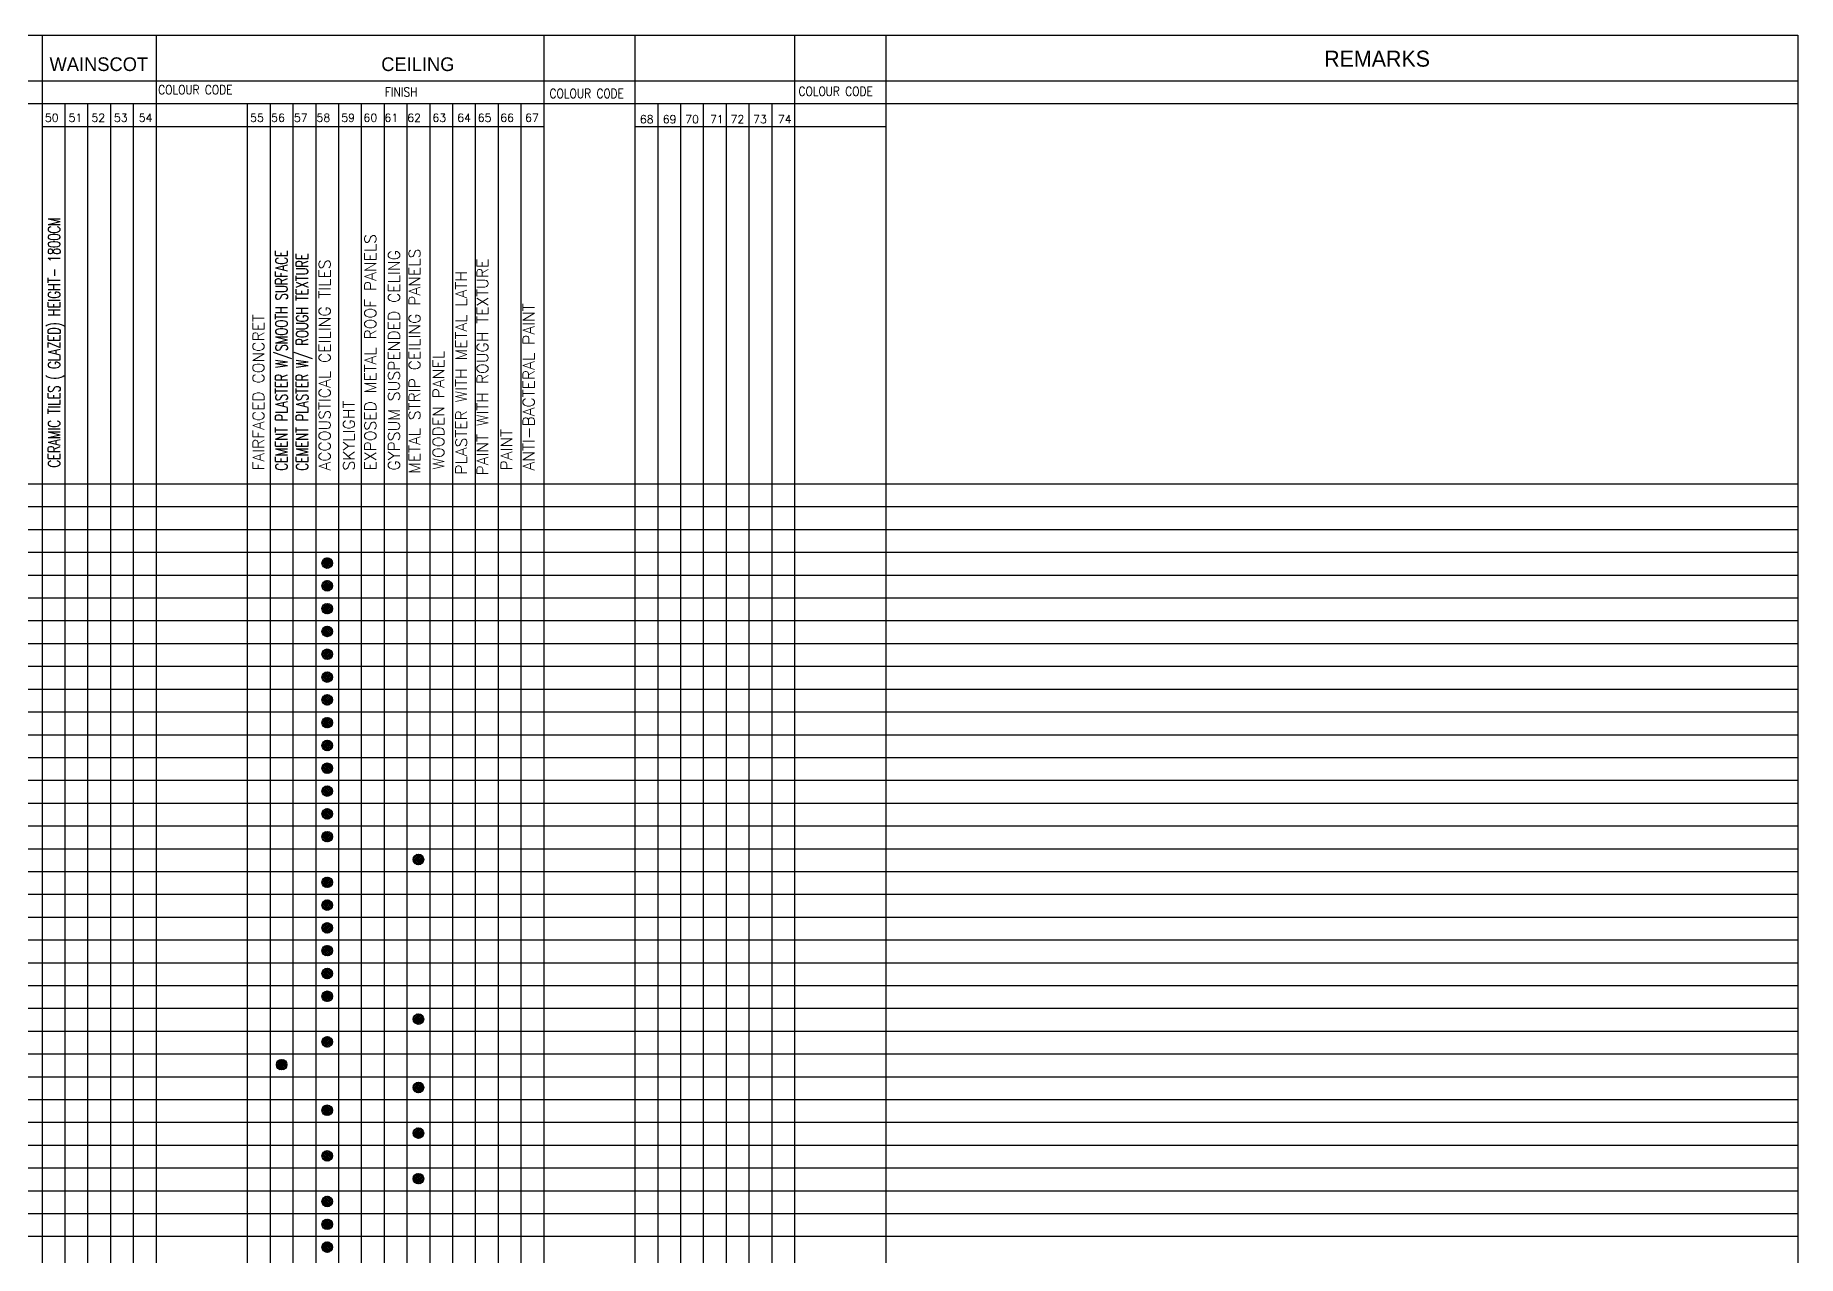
# Model space of a CAD drawing. Extents: x 290399 to 378179, y 5840 to 69216.
# Drawn here: x 334119 to 378179, y 36134 to 66645 of the extents above; entities that cross this region are included whole.
import ezdxf

# ---------------------------------------------------------------- set-up
doc = ezdxf.new("R2010")
doc.units = 0
doc.layers.get('0').update_dxf_attribs({"color": 4, "linetype": 'CONTINUOUS'})
doc.layers.add('TEXT', color=2, linetype='CONTINUOUS')
doc.styles.add('EBORD2', font='romand.shx')
doc.styles.add('STYLE1', font='andlso.ttf')

msp = doc.modelspace()

# ---------------------------------------------------------------- linework, layer by layer
at = {"color": 2}
for p, q in [((290399, 66645), (378179, 66645)), ((334289, 66645), (334289, 5840)), ((337139, 66645), (337139, 55430)), ((346829, 66645), (346829, 5840)), ((349109, 66645), (349109, 5840)), ((353099, 66645), (353099, 5840)), ((355379, 66645), (355379, 5840)), ((378179, 66645), (378179, 5840)), ((299519, 65505), (378179, 65505)), ((290399, 64935), (378179, 64935)), ((337139, 64935), (337139, 5840)), ((339419, 64935), (339419, 5840)), ((334289, 64365), (346829, 64365)), ((349109, 64365), (355379, 64365)), ((341286, 53451), (341418, 53583)), ((341407, 53318), (341286, 53440)), ((341450, 53322), (341290, 53482)), ((341292, 53411), (341458, 53577)), ((341301, 53512), (341356, 53567)), ((341483, 53335), (341303, 53515)), ((341306, 53379), (341489, 53562)), ((341510, 53355), (341322, 53542)), ((341327, 53354), (341514, 53541)), ((341530, 53380), (341348, 53562)), ((341354, 53335), (341534, 53515)), ((341545, 53412), (341379, 53577)), ((341387, 53322), (341547, 53481)), ((341550, 53452), (341420, 53583)), ((341430, 53318), (341550, 53439)), ((341534, 53515), (341482, 53566)), ((341425, 52748), (341286, 52887)), ((341287, 52899), (341399, 53011)), ((341288, 52854), (341444, 53010)), ((341463, 52756), (341294, 52925)), ((341300, 52820), (341478, 52998)), ((341494, 52772), (341309, 52956)), ((341319, 52793), (341506, 52980)), ((341518, 52793), (341331, 52980)), ((341343, 52771), (341527, 52955)), ((341536, 52821), (341359, 52999)), ((341374, 52756), (341543, 52925)), ((341548, 52855), (341393, 53010)), ((341412, 52748), (341550, 52886)), ((341549, 52901), (341438, 53011)), ((341286, 52300), (341429, 52442)), ((341292, 52352), (341377, 52436)), ((341370, 52757), (341295, 52832)), ((341295, 52262), (341466, 52434)), ((341542, 52263), (341371, 52434)), ((341550, 52301), (341408, 52442)), ((341543, 52353), (341461, 52435)), ((341468, 52758), (341541, 52830)), ((341440, 52180), (341288, 52333)), ((341394, 52180), (341288, 52286)), ((341475, 52191), (341299, 52368)), ((341311, 52232), (341496, 52417)), ((341503, 52209), (341317, 52396)), ((341333, 52209), (341520, 52395)), ((341525, 52233), (341341, 52418)), ((341362, 52191), (341538, 52367)), ((341397, 52180), (341549, 52332)), ((341444, 52180), (341548, 52285)), ((341286, 51746), (341412, 51873)), ((341413, 51608), (341286, 51736)), ((341291, 51705), (341453, 51868)), ((341454, 51613), (341291, 51777)), ((341304, 51673), (341486, 51854)), ((341486, 51627), (341305, 51809)), ((341346, 51629), (341307, 51668)), ((341310, 51816), (341342, 51849)), ((341324, 51647), (341512, 51834)), ((341512, 51647), (341325, 51834)), ((341350, 51627), (341532, 51808)), ((341532, 51673), (341351, 51854)), ((341383, 51613), (341546, 51776)), ((341546, 51706), (341384, 51868)), ((341424, 51608), (341550, 51734)), ((341550, 51748), (341425, 51872)), ((341494, 51632), (341527, 51665)), ((341524, 51820), (341498, 51846)), ((341430, 51039), (341286, 51182)), ((341287, 51149), (341439, 51301)), ((341288, 51196), (341392, 51300)), ((341378, 51044), (341292, 51131)), ((341467, 51047), (341295, 51219)), ((341298, 51114), (341475, 51290)), ((341497, 51064), (341312, 51249)), ((341316, 51086), (341503, 51272)), ((341520, 51086), (341334, 51273)), ((341340, 51063), (341525, 51248)), ((341538, 51115), (341362, 51290)), ((341370, 51047), (341541, 51219)), ((341549, 51150), (341398, 51301)), ((341407, 51038), (341550, 51181)), ((341548, 51197), (341445, 51300)), ((341459, 51045), (341544, 51129)), ((341286, 50595), (341424, 50733)), ((341293, 50556), (341462, 50725)), ((341296, 50651), (341368, 50723)), ((341309, 50526), (341493, 50710)), ((341506, 50502), (341319, 50688)), ((341331, 50501), (341517, 50688)), ((341528, 50526), (341344, 50710)), ((341543, 50557), (341375, 50725)), ((341550, 50596), (341413, 50733)), ((341540, 50652), (341470, 50722)), ((341400, 50469), (341287, 50583)), ((341445, 50471), (341289, 50627)), ((341479, 50483), (341301, 50661)), ((341358, 50482), (341536, 50661)), ((341392, 50471), (341548, 50626)), ((341437, 50469), (341549, 50581)), ((341286, 50025), (341424, 50163)), ((341400, 49899), (341287, 50013)), ((341445, 49901), (341289, 50057)), ((341293, 49986), (341462, 50155)), ((341296, 50081), (341368, 50153)), ((341479, 49913), (341301, 50091)), ((341309, 49956), (341493, 50140)), ((341506, 49932), (341319, 50118)), ((341331, 49931), (341517, 50118)), ((341528, 49956), (341344, 50140)), ((341358, 49912), (341536, 50091)), ((341543, 49987), (341375, 50155)), ((341392, 49901), (341548, 50056)), ((341550, 50026), (341413, 50163)), ((341437, 49899), (341549, 50011)), ((341540, 50082), (341470, 50152)), ((341287, 49444), (341435, 49592)), ((341435, 49329), (341287, 49477)), ((341290, 49493), (341385, 49589)), ((341386, 49332), (341290, 49428)), ((341297, 49408), (341471, 49582)), ((341471, 49339), (341297, 49513)), ((341314, 49379), (341500, 49565)), ((341500, 49356), (341314, 49542)), ((341523, 49379), (341337, 49565)), ((341337, 49356), (341523, 49542)), ((341540, 49408), (341366, 49582)), ((341366, 49339), (341540, 49513)), ((341402, 49329), (341549, 49476)), ((341550, 49445), (341403, 49592)), ((341546, 49494), (341452, 49588)), ((341452, 49332), (341546, 49427)), ((341286, 48890), (341418, 49023)), ((341449, 48762), (341290, 48922)), ((341292, 48850), (341458, 49016)), ((341300, 48951), (341358, 49008)), ((341483, 48775), (341302, 48955)), ((341307, 48819), (341490, 49002)), ((341509, 48794), (341322, 48981)), ((341328, 48794), (341515, 48981)), ((341530, 48819), (341347, 49002)), ((341354, 48774), (341534, 48954)), ((341544, 48851), (341379, 49017)), ((341388, 48762), (341547, 48921)), ((341550, 48891), (341419, 49023)), ((341535, 48953), (341481, 49007)), ((341407, 48758), (341286, 48879)), ((341431, 48759), (341550, 48878)), ((341286, 48320), (341418, 48453)), ((341407, 48188), (341286, 48309)), ((341449, 48192), (341290, 48352)), ((341292, 48280), (341458, 48446)), ((341300, 48381), (341358, 48438)), ((341483, 48205), (341302, 48385)), ((341307, 48249), (341490, 48432)), ((341509, 48224), (341322, 48411)), ((341328, 48224), (341515, 48411)), ((341530, 48249), (341347, 48432)), ((341354, 48204), (341534, 48384)), ((341544, 48281), (341379, 48447)), ((341388, 48192), (341547, 48351)), ((341550, 48321), (341419, 48453)), ((341431, 48189), (341550, 48308)), ((341535, 48383), (341481, 48437)), ((341286, 47739), (341430, 47882)), ((341440, 47620), (341288, 47772)), ((341393, 47620), (341288, 47725)), ((341292, 47791), (341378, 47876)), ((341295, 47702), (341467, 47873)), ((341475, 47631), (341299, 47807)), ((341312, 47672), (341497, 47857)), ((341503, 47649), (341316, 47835)), ((341334, 47648), (341520, 47835)), ((341525, 47672), (341340, 47857)), ((341362, 47630), (341538, 47806)), ((341541, 47702), (341370, 47874)), ((341397, 47620), (341549, 47771)), ((341550, 47740), (341408, 47882)), ((341445, 47621), (341548, 47724)), ((341544, 47792), (341460, 47876)), ((341286, 47169), (341430, 47312)), ((341440, 47050), (341288, 47202)), ((341393, 47050), (341288, 47155)), ((341292, 47221), (341378, 47306)), ((341295, 47132), (341467, 47303)), ((341475, 47061), (341299, 47237)), ((341312, 47102), (341497, 47287)), ((341503, 47079), (341316, 47265)), ((341334, 47078), (341520, 47265)), ((341525, 47102), (341340, 47287)), ((341362, 47060), (341538, 47236)), ((341541, 47132), (341370, 47304)), ((341397, 47050), (341549, 47201)), ((341550, 47170), (341408, 47312)), ((341445, 47051), (341548, 47154)), ((341544, 47222), (341460, 47306)), ((341286, 46599), (341430, 46742)), ((341292, 46651), (341378, 46736)), ((341295, 46562), (341467, 46733)), ((341312, 46532), (341497, 46717)), ((341525, 46532), (341340, 46717)), ((341541, 46562), (341370, 46734)), ((341550, 46600), (341408, 46742)), ((341544, 46652), (341460, 46736)), ((341440, 46480), (341288, 46632)), ((341393, 46480), (341288, 46585)), ((341475, 46491), (341299, 46667)), ((341503, 46509), (341316, 46695)), ((341334, 46508), (341520, 46695)), ((341362, 46490), (341538, 46666)), ((341397, 46480), (341549, 46631)), ((341445, 46481), (341548, 46584)), ((343691, 45908), (343566, 46033)), ((343567, 46022), (343717, 46171)), ((343569, 46070), (343669, 46169)), ((343732, 45913), (343570, 46075)), ((343577, 45986), (343752, 46161)), ((343765, 45926), (343584, 46107)), ((343618, 45935), (343593, 45960)), ((343595, 45957), (343781, 46144)), ((343791, 45946), (343604, 46133)), ((343618, 45935), (343804, 46120)), ((343811, 45972), (343630, 46154)), ((343648, 45918), (343820, 46091)), ((343825, 46004), (343662, 46168)), ((343684, 45909), (343830, 46054)), ((343830, 46045), (343703, 46173)), ((343735, 45913), (343825, 46003)), ((343809, 46112), (343770, 46151)), ((341287, 45453), (341435, 45602)), ((341434, 45339), (341287, 45486)), ((341290, 45502), (341386, 45599)), ((341385, 45342), (341290, 45437)), ((341297, 45417), (341471, 45592)), ((341470, 45349), (341297, 45523)), ((341314, 45388), (341500, 45574)), ((341499, 45366), (341314, 45552)), ((341522, 45389), (341337, 45575)), ((341337, 45365), (341523, 45551)), ((341540, 45418), (341366, 45592)), ((341366, 45348), (341540, 45522)), ((341549, 45454), (341402, 45602)), ((341403, 45339), (341550, 45486)), ((341546, 45503), (341451, 45598)), ((341453, 45343), (341546, 45436)), ((341287, 44883), (341435, 45032)), ((341290, 44932), (341386, 45029)), ((341297, 44847), (341471, 45022)), ((341470, 44779), (341297, 44953)), ((341314, 44818), (341500, 45004)), ((341499, 44796), (341314, 44982)), ((341522, 44819), (341337, 45005)), ((341337, 44795), (341523, 44981)), ((341540, 44848), (341366, 45022)), ((341366, 44778), (341540, 44952)), ((341549, 44884), (341402, 45032)), ((341546, 44933), (341451, 45028)), ((341434, 44769), (341287, 44916)), ((341385, 44772), (341290, 44867)), ((341403, 44769), (341550, 44916)), ((341453, 44773), (341546, 44866)), ((341287, 44313), (341435, 44462)), ((341434, 44199), (341287, 44346)), ((341290, 44362), (341386, 44459)), ((341385, 44202), (341290, 44297)), ((341297, 44277), (341471, 44452)), ((341470, 44209), (341297, 44383)), ((341314, 44248), (341500, 44434)), ((341499, 44226), (341314, 44412)), ((341522, 44249), (341337, 44435)), ((341337, 44225), (341523, 44411)), ((341540, 44278), (341366, 44452)), ((341366, 44208), (341540, 44382)), ((341549, 44314), (341402, 44462)), ((341403, 44199), (341550, 44346)), ((341546, 44363), (341451, 44458)), ((341453, 44203), (341546, 44296)), ((341423, 43628), (341286, 43766)), ((341287, 43778), (341401, 43892)), ((341289, 43733), (341445, 43890)), ((341462, 43635), (341293, 43804)), ((341367, 43638), (341296, 43709)), ((341301, 43699), (341479, 43878)), ((341493, 43651), (341309, 43835)), ((341320, 43672), (341506, 43859)), ((341517, 43673), (341330, 43859)), ((341344, 43651), (341528, 43834)), ((341536, 43700), (341358, 43878)), ((341375, 43635), (341543, 43803)), ((341548, 43734), (341392, 43890)), ((341414, 43628), (341550, 43765)), ((341549, 43779), (341436, 43891)), ((341471, 43639), (341540, 43708)), ((341286, 43178), (341430, 43322)), ((341439, 43060), (341287, 43211)), ((341292, 43229), (341379, 43317)), ((341295, 43141), (341467, 43313)), ((341474, 43070), (341298, 43246)), ((341312, 43111), (341497, 43297)), ((341502, 43088), (341316, 43275)), ((341334, 43088), (341521, 43274)), ((341525, 43112), (341340, 43297)), ((341363, 43070), (341538, 43246)), ((341541, 43142), (341369, 43313)), ((341398, 43059), (341549, 43210)), ((341550, 43179), (341407, 43322)), ((341544, 43231), (341459, 43316)), ((341286, 42625), (341414, 42753)), ((341392, 43061), (341288, 43164)), ((341291, 42584), (341455, 42748)), ((341546, 42585), (341382, 42748)), ((341550, 42626), (341424, 42753)), ((341446, 43061), (341548, 43163)), ((341412, 42488), (341286, 42614)), ((341453, 42493), (341290, 42655)), ((341485, 42506), (341304, 42688)), ((341305, 42552), (341487, 42733)), ((341307, 42692), (341347, 42732)), ((341341, 42513), (341311, 42543)), ((341511, 42527), (341324, 42714)), ((341325, 42526), (341512, 42713)), ((341532, 42552), (341350, 42734)), ((341351, 42506), (341532, 42687)), ((341384, 42492), (341546, 42655)), ((341426, 42488), (341550, 42613)), ((341528, 42695), (341492, 42730)), ((341500, 42516), (341522, 42539)), ((343691, 41918), (343566, 42043)), ((343567, 42032), (343717, 42181)), ((343569, 42080), (343669, 42179)), ((343732, 41923), (343570, 42085)), ((343577, 41996), (343752, 42171)), ((343765, 41936), (343584, 42117)), ((343618, 41945), (343593, 41970)), ((343595, 41967), (343781, 42154)), ((343791, 41956), (343604, 42143)), ((343618, 41945), (343804, 42130)), ((343811, 41982), (343630, 42164)), ((343648, 41928), (343820, 42101)), ((343825, 42014), (343662, 42178)), ((343684, 41919), (343830, 42064)), ((343830, 42055), (343703, 42183)), ((343735, 41923), (343825, 42013)), ((343809, 42122), (343770, 42161)), ((341286, 41473), (341425, 41612)), ((341399, 41349), (341287, 41461)), ((341444, 41350), (341288, 41506)), ((341294, 41435), (341464, 41605)), ((341295, 41528), (341371, 41604)), ((341478, 41362), (341300, 41540)), ((341310, 41405), (341494, 41589)), ((341505, 41381), (341319, 41568)), ((341331, 41380), (341518, 41567)), ((341527, 41405), (341343, 41589)), ((341359, 41362), (341537, 41539)), ((341543, 41436), (341373, 41605)), ((341393, 41350), (341548, 41505)), ((341550, 41474), (341412, 41613)), ((341439, 41350), (341549, 41460)), ((341541, 41530), (341467, 41603)), ((340147, 40892), (340297, 41041)), ((340149, 40940), (340249, 41039)), ((340157, 40856), (340332, 41031)), ((340359, 40805), (340173, 40991)), ((340175, 40827), (340361, 41014)), ((340382, 40828), (340196, 41014)), ((340198, 40805), (340384, 40990)), ((340399, 40857), (340225, 41031)), ((340409, 40893), (340260, 41041)), ((340407, 40941), (340309, 41039)), ((340293, 40779), (340147, 40925)), ((340243, 40783), (340151, 40875)), ((340329, 40788), (340156, 40962)), ((340228, 40788), (340400, 40961)), ((340264, 40779), (340410, 40924)), ((340315, 40783), (340405, 40873)), ((343691, 40208), (343566, 40333)), ((343567, 40322), (343717, 40471)), ((343569, 40370), (343669, 40469)), ((343732, 40213), (343570, 40375)), ((343577, 40286), (343752, 40461)), ((343765, 40226), (343584, 40407)), ((343618, 40235), (343593, 40260)), ((343595, 40257), (343781, 40444)), ((343791, 40246), (343604, 40433)), ((343618, 40235), (343804, 40420)), ((343811, 40272), (343630, 40454)), ((343648, 40218), (343820, 40391)), ((343825, 40304), (343662, 40468)), ((343684, 40209), (343830, 40354)), ((343830, 40345), (343703, 40473)), ((343735, 40213), (343825, 40303)), ((343809, 40412), (343770, 40451)), ((341286, 39768), (341420, 39903)), ((341405, 39639), (341286, 39757)), ((341448, 39641), (341289, 39800)), ((341292, 39729), (341459, 39896)), ((341299, 39827), (341361, 39890)), ((341481, 39654), (341302, 39834)), ((341307, 39698), (341491, 39881)), ((341508, 39673), (341321, 39860)), ((341328, 39673), (341515, 39860)), ((341529, 39698), (341346, 39881)), ((341355, 39654), (341535, 39833)), ((341544, 39730), (341378, 39896)), ((341389, 39641), (341547, 39800)), ((341550, 39769), (341417, 39903)), ((341433, 39639), (341550, 39756)), ((341537, 39829), (341477, 39889)), ((343567, 39182), (343717, 39331)), ((343569, 39230), (343669, 39329)), ((343732, 39073), (343570, 39235)), ((343577, 39146), (343752, 39321)), ((343765, 39086), (343584, 39267)), ((343595, 39117), (343781, 39304)), ((343791, 39106), (343604, 39293)), ((343618, 39095), (343804, 39280)), ((343811, 39132), (343630, 39314)), ((343648, 39078), (343820, 39251)), ((343825, 39164), (343662, 39328)), ((343684, 39069), (343830, 39214)), ((343830, 39205), (343703, 39333)), ((343809, 39272), (343770, 39311)), ((343691, 39068), (343566, 39193)), ((343618, 39095), (343593, 39120)), ((343735, 39073), (343825, 39163)), ((341286, 38628), (341420, 38763)), ((341405, 38499), (341286, 38617)), ((341448, 38501), (341289, 38660)), ((341292, 38589), (341459, 38756)), ((341299, 38687), (341361, 38750)), ((341481, 38514), (341302, 38694)), ((341307, 38558), (341491, 38741)), ((341508, 38533), (341321, 38720)), ((341328, 38533), (341515, 38720)), ((341529, 38558), (341346, 38741)), ((341355, 38514), (341535, 38693)), ((341544, 38590), (341378, 38756)), ((341389, 38501), (341547, 38660)), ((341550, 38629), (341417, 38763)), ((341433, 38499), (341550, 38616)), ((341537, 38689), (341477, 38749)), ((343691, 37928), (343566, 38053)), ((343567, 38042), (343717, 38191)), ((343569, 38090), (343669, 38189)), ((343732, 37933), (343570, 38095)), ((343577, 38006), (343752, 38181)), ((343765, 37946), (343584, 38127)), ((343618, 37955), (343593, 37980)), ((343595, 37977), (343781, 38164)), ((343791, 37966), (343604, 38153)), ((343618, 37955), (343804, 38140)), ((343811, 37992), (343630, 38174)), ((343648, 37938), (343820, 38111)), ((343825, 38024), (343662, 38188)), ((343684, 37929), (343830, 38074)), ((343830, 38065), (343703, 38193)), ((343735, 37933), (343825, 38023)), ((343809, 38132), (343770, 38171)), ((341428, 37358), (341286, 37500)), ((341288, 37467), (341441, 37621)), ((341288, 37513), (341395, 37621)), ((341465, 37367), (341295, 37538)), ((341299, 37432), (341476, 37609)), ((341495, 37383), (341311, 37568)), ((341317, 37404), (341504, 37591)), ((341519, 37405), (341333, 37592)), ((341341, 37382), (341526, 37567)), ((341537, 37433), (341361, 37610)), ((341372, 37366), (341542, 37537)), ((341549, 37468), (341396, 37621)), ((341409, 37358), (341550, 37499)), ((341548, 37514), (341442, 37620)), ((341288, 36943), (341395, 37051)), ((341288, 36897), (341441, 37051)), ((341375, 37365), (341293, 37447)), ((341299, 36862), (341476, 37039)), ((341317, 36834), (341504, 37021)), ((341519, 36835), (341333, 37022)), ((341537, 36863), (341361, 37040)), ((341549, 36898), (341396, 37051)), ((341548, 36944), (341442, 37050)), ((341463, 37366), (341543, 37445)), ((341428, 36788), (341286, 36930)), ((341375, 36795), (341293, 36877)), ((341465, 36797), (341295, 36968)), ((341495, 36813), (341311, 36998)), ((341341, 36812), (341526, 36997)), ((341372, 36796), (341542, 36967)), ((341409, 36788), (341550, 36929)), ((341463, 36796), (341543, 36875)), ((341428, 36218), (341286, 36360)), ((341288, 36373), (341395, 36481)), ((341288, 36327), (341441, 36481)), ((341375, 36225), (341293, 36307)), ((341465, 36227), (341295, 36398)), ((341299, 36292), (341476, 36469)), ((341495, 36243), (341311, 36428)), ((341317, 36264), (341504, 36451)), ((341519, 36265), (341333, 36452)), ((341341, 36242), (341526, 36427)), ((341537, 36293), (341361, 36470)), ((341372, 36226), (341542, 36397)), ((341549, 36328), (341396, 36481)), ((341409, 36218), (341550, 36359)), ((341548, 36374), (341442, 36480)), ((341463, 36226), (341543, 36305))]:
    msp.add_line(p, q, dxfattribs=at)
at = {"color": 5}
for p, q in [((334859, 64935), (334859, 5840)), ((335429, 64935), (335429, 5840)), ((335999, 64935), (335999, 5840)), ((336569, 64935), (336569, 5840)), ((339989, 64935), (339989, 5840)), ((340559, 64935), (340559, 5840)), ((341129, 64935), (341129, 5840)), ((341699, 64935), (341699, 5840)), ((342269, 64935), (342269, 5840)), ((342839, 64935), (342839, 5840)), ((343409, 64935), (343409, 5840)), ((343979, 64935), (343979, 5840)), ((344549, 64935), (344549, 5840)), ((345119, 64935), (345119, 5840)), ((345689, 64935), (345689, 5840)), ((346259, 64935), (346259, 5840)), ((349679, 64935), (349679, 5840)), ((350249, 64935), (350249, 5840)), ((350819, 64935), (350819, 5840)), ((351389, 64935), (351389, 5840)), ((351959, 64935), (351959, 5840)), ((352529, 64935), (352529, 5840)), ((290399, 55430), (378179, 55430)), ((290399, 54860), (378179, 54860)), ((290399, 54290), (378179, 54290)), ((290399, 53720), (378179, 53720)), ((290399, 53150), (378179, 53150)), ((290399, 52580), (378179, 52580)), ((290399, 52010), (378179, 52010)), ((290399, 51440), (378179, 51440)), ((290399, 50870), (378179, 50870)), ((290399, 50300), (378179, 50300)), ((290399, 49730), (378179, 49730)), ((290399, 49160), (378179, 49160)), ((290399, 48590), (378179, 48590)), ((290399, 48020), (378179, 48020)), ((290399, 47450), (378179, 47450)), ((290399, 46880), (378179, 46880)), ((290399, 46310), (378179, 46310)), ((290399, 45740), (378179, 45740)), ((290399, 45170), (378179, 45170)), ((290399, 44600), (378179, 44600)), ((290399, 44030), (378179, 44030)), ((290399, 43460), (378179, 43460)), ((290399, 42890), (378179, 42890)), ((290399, 42320), (378179, 42320)), ((290399, 41750), (378179, 41750)), ((290399, 41180), (378179, 41180)), ((290399, 40610), (378179, 40610)), ((290399, 40040), (378179, 40040)), ((290399, 39470), (378179, 39470)), ((290399, 38900), (378179, 38900)), ((290399, 38900), (378179, 38900)), ((290399, 38330), (378179, 38330)), ((290399, 37760), (378179, 37760)), ((290399, 37190), (378179, 37190)), ((290399, 36620), (378179, 36620))]:
    msp.add_line(p, q, dxfattribs=at)
at = {"color": 2}
for centre in [(341418, 53450), (341418, 52880), (341418, 52310), (341418, 51740), (341418, 51170), (341418, 50600), (341418, 50030), (341418, 49460), (341418, 48890), (341418, 48320), (341418, 47750), (341418, 47180), (341418, 46610), (343698, 46040), (341418, 45470), (341418, 44900), (341418, 44330), (341418, 43760), (341418, 43190), (341418, 42620), (343698, 42050), (341418, 41480), (340278, 40910), (343698, 40340), (341418, 39770), (343698, 39200), (341418, 38630), (343698, 38060), (341418, 37490), (341418, 36920), (341418, 36350)]:
    msp.add_circle(centre, 132, dxfattribs=at)

# ---------------------------------------------------------------- texts
at = {"color": 2, "style": 'EBORD2', "width": 0.85}
for s, p in [('COLOUR CODE', (337190, 65168)), ('FINISH', (342861, 65111)), ('COLOUR CODE', (346975, 65074)), ('COLOUR CODE', (353197, 65130))]:
    msp.add_text(s, height=228, dxfattribs=at).set_placement(p)
at = {"color": 2, "style": 'EBORD2'}
for s, p in [('50', (334360, 64483)), ('51', (334952, 64483)), ('52', (335522, 64483)), ('53', (336086, 64483)), ('54', (336706, 64483)), ('55', (339490, 64483)), ('56', (340015, 64483)), ('57', (340585, 64483)), ('58', (341149, 64483)), ('59', (341769, 64483)), ('60', (342324, 64483)), ('61', (342849, 64483)), ('62', (343419, 64483)), ('63', (344047, 64483)), ('64', (344667, 64483)), ('65', (345180, 64483)), ('66', (345744, 64483)), ('67', (346364, 64483)), ('68', (349233, 64446)), ('69', (349804, 64446)), ('70', (350367, 64446)), ('71', (350987, 64446)), ('72', (351501, 64446)), ('73', (352064, 64446)), ('74', (352684, 64446))]:
    msp.add_text(s, height=200, dxfattribs=at).set_placement(p)
at = {"color": 2, "style": 'EBORD2', "width": 0.7}
for s, p in [('CERAMIC TILES ( GLAZED) HEIGHT- 1800CM', (334739, 55840)), ('CEMENT PLASTER W/SMOOTH SURFACE', (340424, 55763)), ('CEMENT PLASTER W/ ROUGH TEXTURE', (340943, 55763))]:
    msp.add_text(s, height=300, rotation=90, dxfattribs=at).set_placement(p)
at = {"color": 2, "style": 'EBORD2'}
for s, p in [('EXPOSED METAL ROOF PANELS', (342638, 55763)), ('METAL STRIP CEILING PANELS', (343744, 55678)), ('ACCOUSTICAL CEILING TILES', (341496, 55763)), ('GYPSUM SUSPENDED CELING', (343230, 55763)), ('PLASTER WITH METAL LATH', (344910, 55657)), ('PAINT WITH ROUGH TEXTURE', (345442, 55636)), ('ANTI-BACTERAL PAINT', (346596, 55763)), ('FAIRFACED CONCRET', (339839, 55763)), ('WOODEN PANEL', (344341, 55784)), ('SKYLIGHT', (342102, 55763)), ('PAINT', (346040, 55763))]:
    msp.add_text(s, height=285, rotation=90, dxfattribs=at).set_placement(p)
at = {"layer": 'TEXT', "style": 'STYLE1'}
for s, height, p in [('WAINSCOT', 342, (334476, 65750)), ('CEILING', 342, (342768, 65750)), ('REMARKS', 400, (366340, 65859))]:
    msp.add_text(s, height=height, dxfattribs=at).set_placement(p)

doc.saveas('drawing.dxf')
